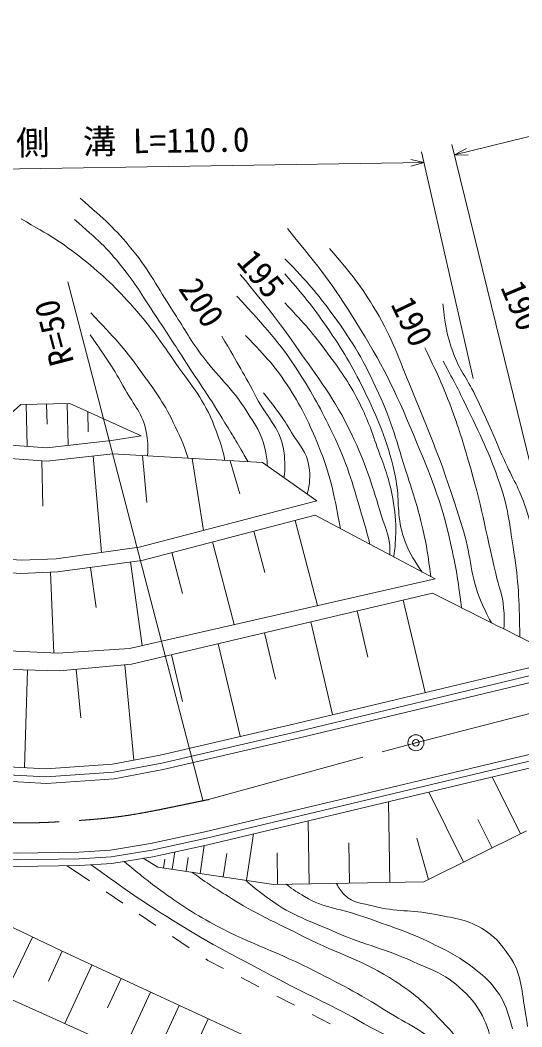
# Model space of a CAD drawing. Units: millimetres, scale not verified. Extents: x 40000 to 680000, y 20000 to 380000.
# Drawn here: x 147398 to 184971, y 244156 to 319552 of the extents above; entities that cross this region are included whole.
import ezdxf
from ezdxf.enums import TextEntityAlignment as Align

# ---------------------------------------------------------------- set-up
doc = ezdxf.new("R2010")
doc.units = ezdxf.units.MM
doc.header["$LTSCALE"] = 1000
doc.header["$PDMODE"] = 32
doc.header["$PDSIZE"] = 500
doc.linetypes.add('CHAIN', pattern=[18.5, 12, -1.5, 3.5, -1.5])
for name, color, linetype, lineweight in [('M-BGD', 7, 'Continuous', 13), ('M-BMK', 2, 'CHAIN', 13), ('M-BMK-SRVR', 3, 'Continuous', 13), ('M-STR-HTXT', 7, 'Continuous', 13)]:
    doc.layers.add(name, color=color, linetype=linetype, lineweight=lineweight)
doc.styles.add('ＭＳ ゴシック', font='')
doc.styles.get('ＭＳ ゴシック').set_extended_font_data('MS Gothic')

msp = doc.modelspace()

# ---------------------------------------------------------------- linework, layer by layer
at = {"layer": 'M-BGD'}
for p, q in [((144270, 287901), (147443, 290774)), ((147443, 290774), (151114, 290847)), ((147859, 290783), (147921, 287629)), ((149381, 290813), (149411, 289290)), ((150924, 290843), (150986, 287698)), ((151114, 290847), (156457, 288412)), ((152459, 290234), (152489, 288712)), ((156457, 288412), (154238, 288061)), ((149032, 286543), (149087, 283152)), ((152857, 286901), (153503, 279689)), ((154349, 287067), (165544, 286413)), ((156564, 286937), (156877, 283429)), ((160272, 286721), (161120, 281329)), ((163122, 286554), (163843, 284064)), ((165544, 286413), (169629, 283546)), ((168001, 282088), (169665, 275703)), ((169487, 282475), (178466, 277706)), ((164905, 281281), (165712, 278185)), ((161809, 280475), (163422, 274283)), ((155671, 278979), (156535, 272716)), ((158750, 279678), (159547, 276619)), ((152671, 278565), (153085, 275565)), ((149667, 278202), (149909, 272150)), ((176089, 276121), (177721, 269204)), ((172626, 275304), (173443, 271841)), ((169163, 274487), (170797, 267561)), ((165695, 273669), (166513, 270201)), ((162227, 272850), (163863, 265915)), ((158735, 272027), (159559, 268534)), ((147937, 270884), (147720, 263570)), ((151589, 270930), (151932, 267288)), ((155231, 271273), (155904, 264128)), ((184873, 258610), (182751, 262874)), ((180609, 256488), (177995, 261739)), ((175091, 254970), (174993, 261023)), ((169038, 254872), (168962, 259584)), ((182741, 257549), (181680, 259681)), ((132021, 258747), (150488, 249840)), ((164348, 255132), (164867, 258607)), ((177640, 255011), (185309, 258827)), ((172064, 254921), (172015, 257948)), ((177983, 255182), (177109, 258296)), ((158787, 255963), (158984, 257276)), ((160873, 255651), (161184, 257736)), ((162610, 255391), (162870, 257129)), ((166682, 254834), (166644, 257190)), ((156599, 256778), (157706, 256124)), ((158131, 256061), (158229, 256718)), ((159830, 255807), (159986, 256849)), ((150929, 256220), (152588, 255104)), ((157706, 256124), (166372, 254829)), ((166372, 254829), (177640, 255011)), ((153833, 254266), (155077, 253429)), ((156322, 252592), (157566, 251754)), ((148328, 250882), (146191, 246453)), ((158811, 250917), (160055, 250080)), ((167661, 236810), (139256, 249567)), ((150543, 249815), (149511, 247583)), ((150488, 249840), (165699, 242807)), ((161300, 249242), (161464, 249132)), ((161464, 249132), (162620, 248532)), ((152774, 248783), (150750, 244405)), ((154963, 247771), (153951, 245582)), ((163952, 247842), (165283, 247151)), ((157152, 246759), (155150, 242429)), ((166615, 246461), (167946, 245770)), ((159317, 245758), (158316, 243593)), ((169278, 245079), (170609, 244389)), ((161482, 244757), (159502, 240475))]:
    msp.add_line(p, q, dxfattribs=at)
for points in [[(138777, 257824), (141528, 257555), (144581, 257329), (147196, 257168), (151791, 257232), (154159, 257394), (157158, 257882), (161232, 258768), (191813, 266064), (195807, 265059), (211331, 269216), (217607, 272778), (226621, 275032), (229835, 273804), (272595, 285063), (274587, 287628), (277464, 288321)], [(144270, 287901), (149387, 287520), (154238, 288061)], [(138728, 257327), (141485, 257057), (144547, 256830), (147184, 256667), (151812, 256732), (154216, 256896), (157251, 257391), (161343, 258280), (191810, 265549), (195811, 264542), (211522, 268750), (217794, 272310), (226589, 274509), (229807, 273280), (272886, 284622), (274874, 287183), (277585, 287836)], [(144196, 286903), (149406, 286516), (154349, 287067)], [(142842, 279428), (147475, 279115), (150099, 279220), (156316, 280077), (169629, 283546)], [(142774, 278431), (147461, 278114), (150187, 278223), (156512, 279095), (169487, 282475)], [(136996, 274049), (142338, 272522), (150221, 272135), (155599, 272503), (178466, 277706)], [(140210, 271460), (142149, 271056), (150343, 270813), (155746, 271321), (178278, 276637)], [(133146, 266301), (136227, 265424), (139307, 264692), (141656, 264224), (146020, 263666), (149352, 263478), (154309, 263832), (157882, 264495), (168068, 266869), (186007, 271171)], [(132845, 265243), (135949, 264360), (139072, 263617), (141479, 263137), (145919, 262570), (149360, 262376), (154449, 262740), (158108, 263418), (168321, 265799), (186434, 270142)], [(132986, 265722), (136075, 264844), (139179, 264105), (141560, 263631), (145965, 263068), (149356, 262877), (154385, 263236), (158005, 263908), (168206, 266285), (186240, 270610)], [(138679, 256829), (141442, 256559), (144513, 256331), (147172, 256167), (151832, 256233), (154273, 256399), (157345, 256899), (161454, 257793), (191807, 265035)]]:
    msp.add_lwpolyline(points, dxfattribs=at)
for points, knots in [([(151890, 306206), (153800, 304556), (154449, 304000), (155815, 302335), (157160, 300696), (157649, 299582), (158814, 297810), (159650, 296536), (160033, 295764), (160940, 294539), (162220, 292809), (163242, 292061), (164375, 290232), (165007, 289210), (165476, 288644), (165732, 287469), (165842, 286963), (165891, 286743), (165911, 286155)], [0, 0, 0, 0, 1, 1, 1, 2, 2, 2, 3, 3, 3, 4, 4, 4, 5, 5, 5, 6, 6, 6, 6]), ([(147473, 304667), (149680, 303402), (150406, 302994), (152089, 301651), (153698, 300367), (154535, 299552), (155906, 298016), (157269, 296489), (157900, 295517), (159068, 293836), (160294, 292073), (161166, 291151), (161939, 289147), (162318, 288166), (162469, 287765), (162737, 286577)], [0, 0, 0, 0, 1, 1, 1, 2, 2, 2, 3, 3, 3, 4, 4, 4, 5, 5, 5, 5]), ([(151472, 304631), (153225, 303073), (153826, 302583), (155070, 301033), (156060, 299798), (156480, 299005), (157360, 297689), (158283, 296307), (158780, 295520), (159686, 294127), (160883, 292284), (161598, 291279), (162739, 289402), (163428, 288268), (163653, 287895), (164466, 286476)], [0, 0, 0, 0, 1, 1, 1, 2, 2, 2, 3, 3, 3, 4, 4, 4, 5, 5, 5, 5]), ([(167418, 303936), (169960, 300825), (170750, 299825), (172542, 296957), (174506, 293816), (175434, 291930), (176850, 288507), (178131, 285407), (178911, 283659), (179630, 280383), (180040, 278516), (180181, 277811), (180438, 275556)], [0, 0, 0, 0, 1, 1, 1, 2, 2, 2, 3, 3, 3, 4, 4, 4, 4]), ([(170565, 302451), (172302, 300423), (172881, 299721), (174054, 297763), (175329, 295637), (175720, 294271), (176671, 291984), (178380, 287878), (179306, 285553), (180597, 281298), (181218, 279252), (181070, 277947), (181930, 275991), (182204, 275367), (182298, 275117), (182695, 274425)], [0, 0, 0, 0, 1, 1, 1, 2, 2, 2, 3, 3, 3, 4, 4, 4, 5, 5, 5, 5]), ([(167230, 301680), (168999, 299831), (169549, 299211), (170828, 297464), (172392, 295329), (173147, 294021), (174245, 291612), (175280, 289340), (175599, 287958), (176353, 285579), (176862, 283972), (177188, 283080), (177552, 281435), (177858, 280054), (177936, 279556), (178164, 277866)], [0, 0, 0, 0, 1, 1, 1, 2, 2, 2, 3, 3, 3, 4, 4, 4, 5, 5, 5, 5]), ([(163882, 300512), (166046, 297886), (166669, 297113), (168280, 294805), (170039, 292286), (171146, 290913), (172423, 288118), (173407, 285965), (173767, 284674), (174459, 282411), (174719, 281560), (175012, 281106), (175073, 280218), (175092, 279939), (175106, 279825), (175086, 279501)], [0, 0, 0, 0, 1, 1, 1, 2, 2, 2, 3, 3, 3, 4, 4, 4, 5, 5, 5, 5]), ([(167215, 300551), (168864, 298633), (169373, 298039), (170559, 296286), (171758, 294512), (172375, 293469), (173297, 291537), (174407, 289209), (174977, 287839), (175503, 285314), (175805, 283864), (175611, 282994), (175917, 281544), (176021, 281049), (176123, 280781), (176304, 280308), (176642, 279429), (176891, 279132), (177504, 278217)], [0, 0, 0, 0, 1, 1, 1, 2, 2, 2, 3, 3, 3, 4, 4, 4, 5, 5, 5, 6, 6, 6, 6]), ([(163628, 298876), (165904, 296380), (166696, 295606), (168244, 293206), (169352, 291486), (169894, 290467), (170788, 288626), (171888, 286360), (172256, 284973), (172969, 282556), (173228, 281676), (173324, 281377), (173598, 280292)], [0, 0, 0, 0, 1, 1, 1, 2, 2, 2, 3, 3, 3, 4, 4, 4, 4]), ([(167224, 298388), (168794, 296679), (169283, 296171), (170422, 294608), (171392, 293278), (171961, 292535), (172712, 291070), (173389, 289752), (173647, 288953), (174142, 287557), (174616, 286219), (174958, 285484), (175232, 284091), (175440, 283036), (175528, 282429), (175523, 281353), (175519, 280567), (175497, 280268), (175378, 279346)], [0, 0, 0, 0, 1, 1, 1, 2, 2, 2, 3, 3, 3, 4, 4, 4, 5, 5, 5, 6, 6, 6, 6]), ([(179055, 298317), (179255, 296651), (179322, 296035), (179818, 294664), (180291, 293357), (180845, 292753), (181453, 291502), (182362, 289633), (182784, 288546), (183634, 286650), (184274, 285223), (184778, 284481), (185270, 282997), (185696, 281712), (185784, 280947), (186033, 279617), (186347, 277941), (186305, 276971), (186510, 275279), (186537, 275050), (186545, 274978), (186581, 274693)], [0, 0, 0, 0, 1, 1, 1, 2, 2, 2, 3, 3, 3, 4, 4, 4, 5, 5, 5, 6, 6, 6, 7, 7, 7, 7]), ([(152689, 297634), (154509, 295697), (155094, 295113), (156397, 293309), (157450, 291850), (158079, 291038), (158868, 289420), (159366, 288398), (159540, 288006), (159993, 286737)], [0, 0, 0, 0, 1, 1, 1, 2, 2, 2, 3, 3, 3, 3]), ([(152641, 295987), (153941, 294104), (154346, 293561), (155258, 291898), (155924, 290682), (156595, 290083), (156833, 288717), (156954, 288023), (156993, 287698), (156943, 286915)], [0, 0, 0, 0, 1, 1, 1, 2, 2, 2, 3, 3, 3, 3]), ([(162507, 295878), (163787, 293690), (164139, 293100), (165100, 291274), (165941, 289674), (166971, 288928), (167159, 287130), (167234, 286412), (167270, 286063), (167155, 285282)], [0, 0, 0, 0, 1, 1, 1, 2, 2, 2, 3, 3, 3, 3]), ([(164282, 295932), (165915, 294222), (166494, 293639), (167589, 291934), (168594, 290369), (169029, 289403), (169734, 287681), (170686, 285353), (170824, 284354), (171398, 281460)], [0, 0, 0, 0, 1, 1, 1, 2, 2, 2, 3, 3, 3, 3]), ([(177707, 295000), (178628, 293106), (178893, 292552), (179525, 290930), (180181, 289244), (180465, 288267), (180979, 286532), (181939, 283283), (182237, 281397), (183014, 278099), (183250, 277096), (183521, 276554), (183605, 275526), (183654, 274920), (183665, 274680), (183628, 273968)], [0, 0, 0, 0, 1, 1, 1, 2, 2, 2, 3, 3, 3, 4, 4, 4, 5, 5, 5, 5]), ([(179080, 294000), (180004, 292309), (180246, 291825), (180934, 290402), (182030, 288133), (182648, 286850), (183442, 284459), (183989, 282810), (184031, 281812), (184314, 280097), (184692, 277806), (184757, 276494), (184805, 274173), (184811, 273865), (184818, 273760), (184815, 273384)], [0, 0, 0, 0, 1, 1, 1, 2, 2, 2, 3, 3, 3, 4, 4, 4, 5, 5, 5, 5]), ([(165633, 291637), (166666, 290301), (167001, 289899), (167717, 288681), (168283, 287718), (168866, 287243), (169025, 286137), (169141, 285331), (169095, 284909), (168901, 284056)], [0, 0, 0, 0, 1, 1, 1, 2, 2, 2, 3, 3, 3, 3]), ([(75143, 273677), (79127, 271138), (80311, 270393), (83791, 268590), (87417, 266712), (89624, 266026), (93338, 264326), (98270, 262067), (101061, 260856), (105908, 258419), (110214, 256254), (112509, 254816), (116697, 252428), (123342, 248638), (126921, 246270), (133528, 242415), (136420, 240727), (137941, 239590), (140961, 238144), (143954, 236710), (145813, 236252), (149066, 235600), (151250, 235161), (152078, 235034), (154711, 234802)], [0, 0, 0, 0, 1, 1, 1, 2, 2, 2, 3, 3, 3, 4, 4, 4, 5, 5, 5, 6, 6, 6, 7, 7, 7, 8, 8, 8, 8]), ([(155195, 256549), (156330, 255578), (156670, 255311), (157659, 254572), (159132, 253473), (159998, 252902), (161602, 252005), (164399, 250440), (166180, 249986), (169041, 248540), (171351, 247372), (172659, 246727), (174842, 245337), (176460, 244306), (177582, 243953), (178877, 242538), (179575, 241776), (179862, 241432), (180476, 240430)], [0, 0, 0, 0, 1, 1, 1, 2, 2, 2, 3, 3, 3, 4, 4, 4, 5, 5, 5, 6, 6, 6, 6]), ([(152729, 256294), (155554, 254240), (156379, 253670), (158816, 252137), (161850, 250229), (163678, 249373), (166836, 247678), (169292, 246361), (170754, 245782), (173167, 244389), (175588, 242991), (177479, 242628), (179055, 240318), (179664, 239426), (179963, 238991), (180363, 237883)], [0, 0, 0, 0, 1, 1, 1, 2, 2, 2, 3, 3, 3, 4, 4, 4, 5, 5, 5, 5]), ([(160260, 255742), (161521, 254835), (161904, 254595), (162991, 253911), (165124, 252567), (166445, 252028), (168690, 250883), (171329, 249538), (173033, 249188), (175505, 247557), (176871, 246657), (177599, 246062), (178710, 244862), (179491, 244017), (179993, 243575), (180576, 242584), (180836, 242142), (180940, 241971), (181182, 241421)], [0, 0, 0, 0, 1, 1, 1, 2, 2, 2, 3, 3, 3, 4, 4, 4, 5, 5, 5, 6, 6, 6, 6]), ([(128793, 255151), (130731, 253618), (131232, 253229), (132807, 252011), (135553, 249886), (137031, 248609), (139900, 246653), (143150, 244437), (145039, 243280), (148514, 241437), (151017, 240110), (152517, 239563), (155089, 238375), (157727, 237156), (159245, 236557), (161849, 235267), (163112, 234642), (163874, 234376), (165048, 233595), (165707, 233157), (165950, 232990), (166683, 232396)], [0, 0, 0, 0, 1, 1, 1, 2, 2, 2, 3, 3, 3, 4, 4, 4, 5, 5, 5, 6, 6, 6, 7, 7, 7, 7]), ([(164293, 255140), (165060, 254434), (165351, 254236), (166073, 253714), (167856, 252427), (169102, 252096), (171114, 251210), (173326, 250236), (174701, 250020), (176899, 249013), (178154, 248438), (178961, 248239), (180017, 247349), (180840, 246655), (181300, 246213), (181842, 245282), (182346, 244415), (182466, 243966), (182730, 242875)], [0, 0, 0, 0, 1, 1, 1, 2, 2, 2, 3, 3, 3, 4, 4, 4, 5, 5, 5, 6, 6, 6, 6]), ([(167322, 254844), (167904, 254376), (168140, 254248), (168697, 253916), (170271, 252975), (171418, 253032), (173139, 252397), (175154, 251654), (176330, 251338), (178260, 250394), (179478, 249799), (180180, 249468), (181256, 248644), (182021, 248057), (182457, 247704), (183033, 246931), (183775, 245937), (183894, 245330), (184261, 244003)], [0, 0, 0, 0, 1, 1, 1, 2, 2, 2, 3, 3, 3, 4, 4, 4, 5, 5, 5, 6, 6, 6, 6]), ([(171087, 254905), (171274, 254509), (171414, 254341), (171701, 254043), (172335, 253386), (173001, 253443), (173882, 253203), (175602, 252735), (176659, 252950), (178405, 252589), (179823, 252296), (180708, 252267), (181959, 251539), (182946, 250965), (183370, 250406), (184027, 249471), (184958, 248149), (184910, 247091), (185190, 245498), (185279, 244989), (185320, 244804), (185384, 244189)], [0, 0, 0, 0, 1, 1, 1, 2, 2, 2, 3, 3, 3, 4, 4, 4, 5, 5, 5, 6, 6, 6, 7, 7, 7, 7])]:
    msp.add_open_spline(points, degree=3, knots=knots, dxfattribs=at)
msp.add_open_spline([(178278, 276637), (182249, 274641), (182735, 274397), (185851, 272830)], degree=3, dxfattribs=at)
at = {"layer": 'M-BMK'}
for p, q in [((177034, 265433), (273865, 290261)), ((161493, 261175), (177034, 265433))]:
    msp.add_line(p, q, dxfattribs=at)
msp.add_open_spline([(116979, 269787), (119905, 268041), (120729, 267563), (123202, 266267), (126054, 264773), (127646, 263892), (130653, 262741), (133905, 261498), (135785, 260898), (139195, 260197), (142108, 259598), (143800, 259527), (146773, 259452), (148732, 259403), (149833, 259479), (151788, 259612), (155619, 259871), (156978, 260257), (161493, 261175)], degree=3, knots=[0, 0, 0, 0, 1, 1, 1, 2, 2, 2, 3, 3, 3, 4, 4, 4, 5, 5, 5, 6, 6, 6, 6], dxfattribs=at)
at = {"layer": 'M-BMK-SRVR'}
msp.add_circle((177034, 265433), 600, dxfattribs=at)
msp.add_point((177034, 265433), dxfattribs=at)
at = {"layer": 'M-STR-HTXT'}
for p, q in [((179920, 309452), (263407, 330220)), ((187957, 276641), (179727, 310240)), ((179920, 309452), (180830, 309936)), ((177650, 308888), (176647, 309122)), ((181333, 292702), (177467, 309694)), ((179920, 309452), (180951, 309451)), ((141411, 308318), (177650, 308888)), ((177650, 308888), (176654, 308622)), ((161085, 261139), (150971, 299949))]:
    msp.add_line(p, q, dxfattribs=at)

# ---------------------------------------------------------------- texts
at = {"layer": 'M-BGD', "style": 'ＭＳ ゴシック'}
for s, rotation, p in [('195', 309.952, (165437, 300563)), ('200', 303.536, (160996, 298399)), ('190', 292.706, (184915, 298174)), ('190', 295.641, (176754, 296984))]:
    msp.add_text(s, height=1833, rotation=rotation, dxfattribs=at).set_placement(p, align=Align.MIDDLE_CENTER)
at = {"layer": 'M-STR-HTXT', "style": 'ＭＳ ゴシック'}
for s, rotation, p in [('側\u3000溝 L=110.0', 0.901, (155852, 309030)), ('R=50', 104.607, (151351, 296505))]:
    msp.add_text(s, height=1833, rotation=rotation, dxfattribs=at).set_placement(p, align=Align.BOTTOM_CENTER)

doc.saveas('drawing.dxf')
